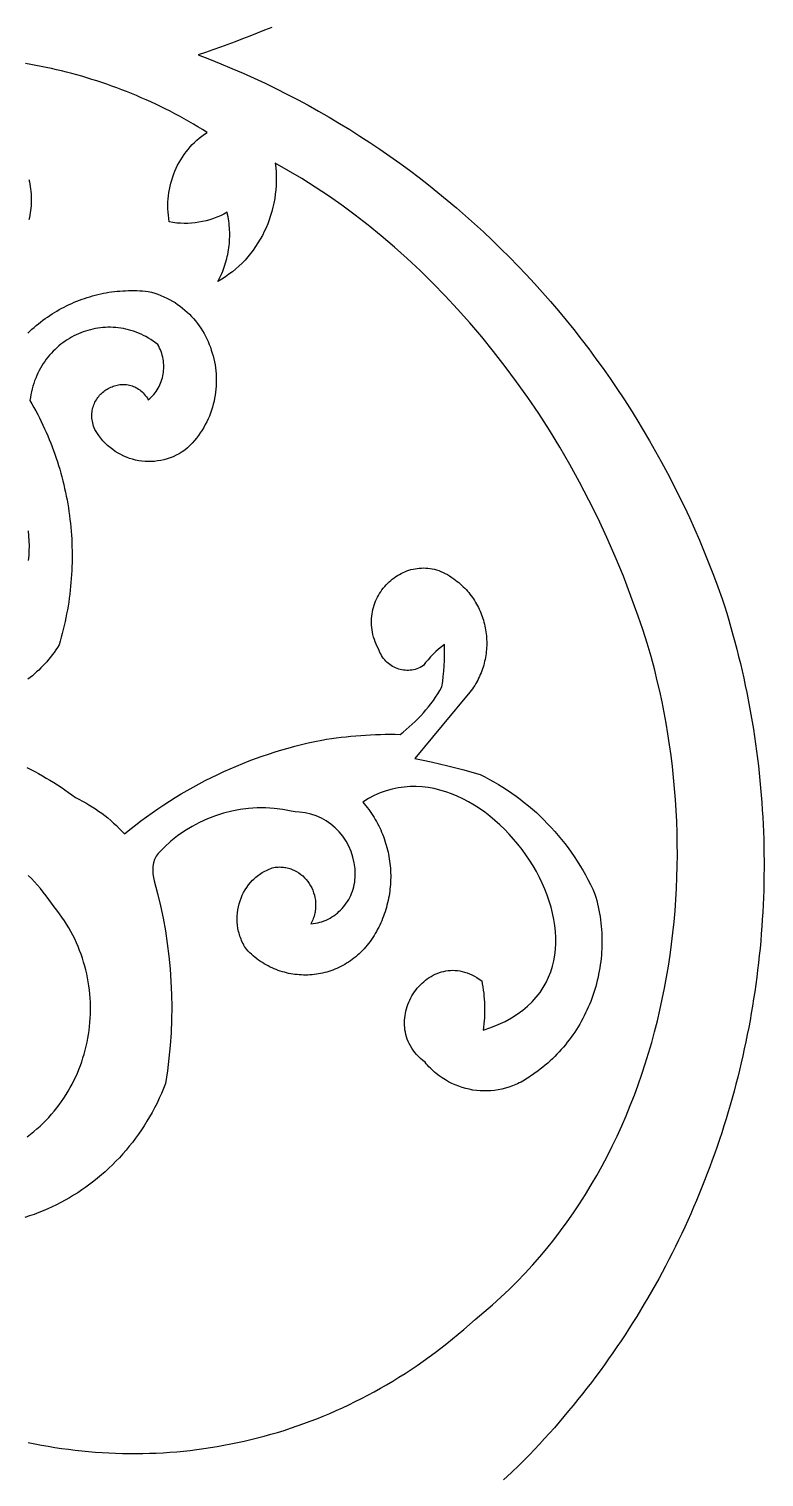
# Model space of a CAD drawing. Extents: x -425 to 425, y -1100 to 1100.
# Drawn here: x 89.3 to 209.3, y -433.5 to -197 of the extents above; entities that cross this region are included whole.
import ezdxf

# ---------------------------------------------------------------- set-up
doc = ezdxf.new("R2010")
doc.units = 0
doc.layers.add('LAYER_1', color=18, linetype='CONTINUOUS')

msp = doc.modelspace()

# ---------------------------------------------------------------- linework, layer by layer
at = {"layer": 'LAYER_1'}
for points in [[(128.91, -196.75), (127.72, -197.23), (126.53, -197.71), (125.34, -198.18), (124.14, -198.65), (122.94, -199.1), (121.74, -199.55), (120.53, -199.99), (119.32, -200.42), (118.11, -200.84), (116.89, -201.25), (118.75, -201.96), (120.59, -202.7), (122.42, -203.46), (124.23, -204.24), (126.04, -205.06), (127.83, -205.89), (129.6, -206.75), (131.37, -207.64), (133.12, -208.55), (134.85, -209.48), (136.57, -210.44), (138.28, -211.42), (139.97, -212.43), (141.65, -213.45), (143.31, -214.5), (144.96, -215.58), (146.59, -216.67), (148.21, -217.79), (149.81, -218.93), (151.4, -220.1), (152.97, -221.28), (154.52, -222.49), (156.06, -223.72), (157.58, -224.97), (159.08, -226.24), (160.57, -227.53), (162.03, -228.84), (163.49, -230.17), (164.92, -231.53), (166.34, -232.9), (167.73, -234.29), (169.11, -235.71), (170.47, -237.14), (171.82, -238.59), (173.14, -240.06), (174.45, -241.55), (175.73, -243.05), (177, -244.58), (178.24, -246.12), (179.47, -247.69), (180.68, -249.27), (181.86, -250.87), (183.03, -252.48), (184.18, -254.11), (185.3, -255.76), (186.41, -257.43), (187.49, -259.11), (188.55, -260.81), (189.59, -262.53), (190.61, -264.26), (191.61, -266.01), (192.58, -267.77), (193.54, -269.55), (194.47, -271.34), (195.37, -273.15), (196.26, -274.97), (197.12, -276.81), (197.96, -278.67), (198.77, -280.53), (199.56, -282.41), (200.33, -284.31), (201.07, -286.22), (201.79, -288.14), (202.49, -290.07), (202.86, -291.25), (203.22, -292.42), (203.57, -293.59), (203.91, -294.77), (204.24, -295.95), (204.56, -297.13), (204.87, -298.31), (205.17, -299.49), (205.46, -300.68), (205.74, -301.86), (206, -303.05), (206.26, -304.23), (206.51, -305.42), (206.74, -306.61), (206.97, -307.8), (207.18, -309), (207.39, -310.19), (207.58, -311.38), (207.76, -312.58), (207.94, -313.77), (208.1, -314.97), (208.25, -316.16), (208.39, -317.36), (208.53, -318.55), (208.65, -319.75), (208.76, -320.95), (208.86, -322.14), (208.95, -323.34), (209.03, -324.54), (209.11, -325.74), (209.17, -326.93), (209.22, -328.13), (209.26, -329.33), (209.29, -330.52), (209.31, -331.72), (209.32, -332.91), (209.32, -334.11), (209.31, -335.3), (209.29, -336.49), (209.26, -337.69), (209.22, -338.88), (209.17, -340.07), (209.11, -341.26), (209.04, -342.45), (208.96, -343.64), (208.87, -344.82), (208.77, -346.01), (208.66, -347.19), (208.54, -348.37), (208.41, -349.56), (208.27, -350.74), (208.13, -351.91), (207.97, -353.09), (207.8, -354.27), (207.62, -355.44), (207.43, -356.61), (207.24, -357.78), (207.03, -358.95), (206.81, -360.11), (206.58, -361.27), (206.35, -362.44), (206.1, -363.59), (205.85, -364.75), (205.58, -365.9), (205.31, -367.06), (205.02, -368.2), (204.73, -369.35), (204.42, -370.49), (204.11, -371.64), (203.79, -372.77), (203.46, -373.91), (203.11, -375.04), (202.76, -376.17), (202.4, -377.3), (202.03, -378.42), (201.65, -379.54), (201.26, -380.66), (200.87, -381.77), (200.46, -382.88), (200.04, -383.98), (199.61, -385.09), (199.18, -386.19), (198.73, -387.28), (198.28, -388.37), (197.81, -389.46), (197.34, -390.54), (196.86, -391.62), (196.37, -392.7), (195.87, -393.77), (195.36, -394.84), (194.84, -395.9), (194.31, -396.96), (193.77, -398.02), (193.23, -399.07), (192.67, -400.11), (192.11, -401.15), (191.53, -402.19), (190.95, -403.22), (190.36, -404.25), (189.76, -405.27), (189.15, -406.28), (188.53, -407.3), (187.9, -408.3), (187.26, -409.31), (186.62, -410.3), (185.96, -411.29), (185.3, -412.28), (184.62, -413.26), (183.94, -414.23), (183.25, -415.2), (182.55, -416.17), (181.84, -417.12), (181.13, -418.08), (180.4, -419.02), (179.67, -419.96), (178.92, -420.9), (178.17, -421.83), (177.41, -422.75), (176.64, -423.66), (175.86, -424.57), (175.07, -425.48), (174.28, -426.38), (173.47, -427.27), (172.66, -428.15), (171.84, -429.03), (171.01, -429.9), (170.17, -430.76), (169.32, -431.62), (168.05, -432.82), (166.75, -434)], [(89.15, -427.88), (90.24, -428.1), (91.32, -428.31), (92.41, -428.51), (93.51, -428.69), (94.6, -428.86), (95.7, -429.01), (96.8, -429.14), (97.9, -429.26), (99, -429.37), (100.1, -429.46), (101.2, -429.54), (102.31, -429.6), (103.42, -429.65), (104.52, -429.68), (105.63, -429.7), (106.74, -429.7), (107.85, -429.69), (108.95, -429.66), (110.06, -429.62), (111.17, -429.56), (112.28, -429.49), (113.39, -429.4), (114.49, -429.29), (115.6, -429.18), (116.7, -429.04), (117.81, -428.89), (118.91, -428.73), (120.01, -428.55), (121.11, -428.35), (122.21, -428.14), (123.31, -427.92), (124.4, -427.68), (125.49, -427.42), (126.58, -427.15), (127.67, -426.86), (128.76, -426.56), (129.84, -426.24), (130.92, -425.91), (131.99, -425.56), (133.07, -425.2), (134.14, -424.82), (135.2, -424.42), (136.27, -424.01), (137.33, -423.58), (138.38, -423.14), (139.43, -422.68), (140.48, -422.21), (141.52, -421.72), (142.56, -421.22), (143.59, -420.7), (144.62, -420.16), (145.65, -419.61), (146.67, -419.04), (147.68, -418.46), (148.69, -417.86), (149.69, -417.24), (150.69, -416.61), (151.68, -415.96), (152.66, -415.3), (153.64, -414.62), (154.61, -413.93), (155.58, -413.22), (156.54, -412.49), (157.49, -411.74), (158.43, -410.99), (159.37, -410.21), (160.3, -409.42), (161.23, -408.61), (162.14, -407.79), (163.58, -406.61), (164.98, -405.4), (166.35, -404.16), (167.68, -402.9), (168.98, -401.61), (170.25, -400.29), (171.48, -398.95), (172.68, -397.58), (173.85, -396.19), (174.98, -394.77), (176.08, -393.34), (177.15, -391.88), (178.18, -390.39), (179.19, -388.89), (180.16, -387.37), (181.1, -385.83), (182.01, -384.26), (182.88, -382.69), (183.73, -381.09), (184.54, -379.47), (185.32, -377.84), (186.07, -376.2), (186.79, -374.54), (187.48, -372.86), (188.14, -371.18), (188.76, -369.47), (189.36, -367.76), (189.93, -366.04), (190.47, -364.3), (190.97, -362.55), (191.45, -360.8), (191.9, -359.03), (192.31, -357.26), (192.7, -355.48), (193.06, -353.69), (193.39, -351.9), (193.7, -350.1), (193.97, -348.29), (194.21, -346.48), (194.43, -344.67), (194.62, -342.85), (194.78, -341.03), (194.91, -339.21), (195.01, -337.39), (195.09, -335.57), (195.14, -333.75), (195.16, -331.93), (195.15, -330.11), (195.12, -328.29), (195.06, -326.48), (194.97, -324.67), (194.86, -322.87), (194.72, -321.06), (194.55, -319.27), (194.36, -317.48), (194.14, -315.7), (193.89, -313.92), (193.62, -312.16), (193.33, -310.4), (193, -308.65), (192.66, -306.91), (192.29, -305.19), (191.89, -303.47), (191.47, -301.77), (190.86, -299.54), (190.21, -297.33), (189.51, -295.13), (188.77, -292.95), (187.59, -289.64), (186.34, -286.38), (185.02, -283.19), (183.65, -280.05), (182.22, -276.98), (180.73, -273.97), (179.19, -271.02), (177.59, -268.13), (175.95, -265.3), (174.26, -262.54), (172.52, -259.84), (170.74, -257.2), (168.91, -254.63), (167.05, -252.13), (165.16, -249.69), (163.23, -247.32), (161.26, -245.02), (159.27, -242.78), (157.25, -240.61), (155.2, -238.52), (153.14, -236.49), (151.05, -234.53), (148.94, -232.64), (146.81, -230.82), (144.67, -229.08), (142.52, -227.41), (140.36, -225.81), (138.2, -224.28), (136.02, -222.83), (133.85, -221.46), (131.67, -220.16), (129.5, -218.93), (129.58, -219.67), (129.63, -220.4), (129.66, -221.13), (129.66, -221.86), (129.63, -222.59), (129.58, -223.31), (129.5, -224.02), (129.4, -224.73), (129.27, -225.44), (129.12, -226.13), (128.94, -226.82), (128.74, -227.5), (128.51, -228.17), (128.26, -228.83), (127.99, -229.48), (127.7, -230.12), (127.38, -230.75), (127.04, -231.36), (126.67, -231.97), (126.29, -232.55), (125.89, -233.12), (125.46, -233.68), (125.01, -234.22), (124.55, -234.75), (124.06, -235.25), (123.56, -235.74), (123.03, -236.21), (122.49, -236.66), (121.92, -237.09), (121.34, -237.5), (120.75, -237.88), (120.13, -238.25), (120.3, -237.93), (120.46, -237.6), (120.62, -237.27), (120.77, -236.94), (120.91, -236.6), (121.04, -236.26), (121.16, -235.92), (121.28, -235.58), (121.39, -235.23), (121.49, -234.88), (121.58, -234.53), (121.66, -234.18), (121.74, -233.83), (121.81, -233.47), (121.87, -233.11), (121.92, -232.75), (121.96, -232.39), (122, -232.03), (122.02, -231.67), (122.04, -231.31), (122.06, -230.95), (122.06, -230.58), (122.05, -230.22), (122.04, -229.85), (122.02, -229.49), (121.99, -229.13), (121.95, -228.76), (121.9, -228.4), (121.85, -228.04), (121.78, -227.68), (121.71, -227.32), (121.63, -226.96), (121.09, -227.25), (120.53, -227.52), (119.96, -227.76), (119.39, -227.98), (118.81, -228.17), (118.22, -228.33), (117.63, -228.47), (117.03, -228.58), (116.43, -228.67), (115.83, -228.73), (115.22, -228.77), (114.61, -228.77), (114, -228.75), (113.39, -228.71), (112.78, -228.63), (112.18, -228.53), (112.09, -227.99), (112.03, -227.45), (111.98, -226.92), (111.96, -226.38), (111.95, -225.84), (111.96, -225.31), (112, -224.78), (112.05, -224.25), (112.12, -223.73), (112.21, -223.21), (112.31, -222.7), (112.44, -222.19), (112.58, -221.69), (112.74, -221.19), (112.92, -220.7), (113.11, -220.22), (113.32, -219.74), (113.55, -219.28), (113.79, -218.82), (114.05, -218.37), (114.33, -217.93), (114.62, -217.5), (114.93, -217.09), (115.25, -216.68), (115.59, -216.29), (115.94, -215.9), (116.31, -215.54), (116.69, -215.18), (117.09, -214.84), (117.5, -214.51), (117.92, -214.2), (118.36, -213.91), (117.62, -213.45), (116.87, -212.99), (116.12, -212.55), (115.36, -212.11), (114.6, -211.69), (113.84, -211.27), (113.07, -210.86), (112.3, -210.46), (111.52, -210.07), (110.74, -209.68), (109.96, -209.31), (109.18, -208.94), (108.39, -208.59), (107.6, -208.24), (106.81, -207.9), (106.01, -207.57), (105.21, -207.25), (104.41, -206.93), (103.6, -206.63), (102.8, -206.33), (101.99, -206.04), (101.17, -205.77), (100.36, -205.5), (99.54, -205.24), (98.72, -204.99), (97.9, -204.74), (97.07, -204.51), (96.25, -204.29), (95.42, -204.07), (94.59, -203.86), (93.75, -203.67), (92.92, -203.48), (92.08, -203.3), (91.24, -203.13), (90.4, -202.97), (89.56, -202.81), (88.72, -202.67)], [(89.26, -221.61), (89.34, -221.99), (89.42, -222.38), (89.48, -222.77), (89.53, -223.15), (89.58, -223.54), (89.61, -223.93), (89.63, -224.33), (89.64, -224.72), (89.64, -225.11), (89.63, -225.5), (89.61, -225.89), (89.57, -226.28), (89.53, -226.67), (89.48, -227.06), (89.41, -227.44), (89.34, -227.83), (89.25, -228.21)], [(89.08, -246.68), (89.42, -246.37), (89.76, -246.05), (90.1, -245.75), (90.46, -245.45), (90.81, -245.16), (91.17, -244.88), (91.54, -244.6), (91.91, -244.33), (92.28, -244.07), (92.66, -243.81), (93.04, -243.56), (93.43, -243.32), (93.82, -243.09), (94.22, -242.86), (94.61, -242.64), (95.02, -242.43), (95.42, -242.23), (95.83, -242.03), (96.24, -241.84), (96.66, -241.66), (97.08, -241.49), (97.5, -241.32), (97.93, -241.16), (98.35, -241.02), (98.79, -240.87), (99.22, -240.74), (99.65, -240.61), (100.09, -240.5), (100.53, -240.39), (100.98, -240.29), (101.42, -240.19), (101.87, -240.11), (102.32, -240.03), (102.77, -239.97), (103.22, -239.91), (103.68, -239.86), (104.13, -239.82), (104.59, -239.78), (105.05, -239.76), (105.51, -239.74), (105.97, -239.74), (106.43, -239.74), (106.9, -239.75), (107.36, -239.77), (107.83, -239.8), (108.29, -239.84), (108.76, -239.89), (109.29, -240.02), (109.81, -240.17), (110.32, -240.34), (110.82, -240.53), (111.31, -240.74), (111.78, -240.96), (112.24, -241.2), (112.69, -241.45), (113.13, -241.71), (113.55, -242), (113.96, -242.29), (114.36, -242.6), (114.74, -242.92), (115.11, -243.26), (115.47, -243.6), (115.82, -243.96), (116.15, -244.33), (116.47, -244.71), (116.77, -245.1), (117.07, -245.5), (117.34, -245.91), (117.61, -246.33), (117.86, -246.75), (118.09, -247.19), (118.31, -247.63), (118.52, -248.08), (118.71, -248.54), (118.89, -249), (119.05, -249.47), (119.2, -249.94), (119.34, -250.42), (119.46, -250.9), (119.56, -251.38), (119.65, -251.87), (119.72, -252.36), (119.78, -252.86), (119.82, -253.35), (119.85, -253.85), (119.86, -254.35), (119.85, -254.85), (119.83, -255.35), (119.8, -255.85), (119.74, -256.34), (119.68, -256.84), (119.59, -257.34), (119.49, -257.83), (119.37, -258.32), (119.24, -258.81), (119.08, -259.29), (118.92, -259.77), (118.73, -260.24), (118.53, -260.71), (118.31, -261.18), (118.07, -261.64), (117.82, -262.09), (117.54, -262.54), (117.25, -262.97), (116.95, -263.41), (116.62, -263.83), (116.28, -264.24), (115.92, -264.65), (115.54, -265.04), (115.14, -265.43), (114.73, -265.8), (114.26, -266.11), (113.78, -266.4), (113.3, -266.65), (112.81, -266.88), (112.31, -267.08), (111.81, -267.24), (111.3, -267.39), (110.79, -267.5), (110.28, -267.58), (109.76, -267.64), (109.25, -267.67), (108.73, -267.68), (108.22, -267.65), (107.7, -267.6), (107.2, -267.53), (106.69, -267.43), (106.19, -267.3), (105.7, -267.15), (105.22, -266.97), (104.74, -266.77), (104.27, -266.54), (103.81, -266.28), (103.37, -266.01), (102.94, -265.7), (102.52, -265.38), (102.11, -265.03), (101.72, -264.66), (101.35, -264.26), (100.99, -263.84), (100.65, -263.4), (100.33, -262.93), (100.03, -262.45), (99.92, -262.17), (99.82, -261.9), (99.74, -261.63), (99.67, -261.36), (99.62, -261.09), (99.58, -260.83), (99.55, -260.57), (99.54, -260.31), (99.54, -260.06), (99.55, -259.81), (99.57, -259.57), (99.61, -259.33), (99.66, -259.09), (99.71, -258.86), (99.78, -258.64), (99.86, -258.42), (99.95, -258.2), (100.05, -257.99), (100.15, -257.79), (100.27, -257.59), (100.39, -257.39), (100.53, -257.21), (100.67, -257.03), (100.81, -256.85), (100.97, -256.69), (101.13, -256.53), (101.3, -256.38), (101.47, -256.23), (101.65, -256.09), (101.83, -255.96), (102.02, -255.84), (102.22, -255.73), (102.42, -255.62), (102.62, -255.53), (102.83, -255.44), (103.03, -255.36), (103.25, -255.29), (103.46, -255.23), (103.68, -255.18), (103.9, -255.14), (104.12, -255.11), (104.34, -255.09), (104.56, -255.08), (104.78, -255.08), (105, -255.09), (105.22, -255.11), (105.45, -255.14), (105.67, -255.18), (105.88, -255.24), (106.1, -255.31), (106.32, -255.39), (106.53, -255.48), (106.74, -255.58), (106.94, -255.7), (107.15, -255.83), (107.35, -255.97), (107.54, -256.12), (107.73, -256.29), (107.92, -256.47), (108.1, -256.67), (108.27, -256.88), (108.44, -257.1), (108.6, -257.34), (108.76, -257.59), (109, -257.38), (109.23, -257.16), (109.45, -256.94), (109.66, -256.7), (109.85, -256.46), (110.03, -256.21), (110.2, -255.95), (110.36, -255.69), (110.51, -255.42), (110.64, -255.14), (110.76, -254.86), (110.87, -254.57), (110.97, -254.28), (111.05, -253.98), (111.12, -253.69), (111.18, -253.39), (111.23, -253.08), (111.26, -252.78), (111.28, -252.47), (111.29, -252.16), (111.28, -251.85), (111.26, -251.54), (111.23, -251.23), (111.18, -250.93), (111.12, -250.62), (111.04, -250.32), (110.96, -250.02), (110.85, -249.72), (110.74, -249.42), (110.61, -249.13), (110.46, -248.84), (110.31, -248.56), (109.93, -248.27), (109.55, -248), (109.16, -247.74), (108.77, -247.49), (108.37, -247.27), (107.97, -247.06), (107.57, -246.86), (107.17, -246.69), (106.76, -246.52), (106.35, -246.38), (105.93, -246.25), (105.52, -246.13), (105.1, -246.03), (104.68, -245.94), (104.27, -245.87), (103.85, -245.82), (103.43, -245.77), (103.01, -245.75), (102.59, -245.73), (102.17, -245.74), (101.76, -245.75), (101.34, -245.78), (100.93, -245.82), (100.52, -245.88), (100.11, -245.95), (99.7, -246.03), (99.3, -246.13), (98.9, -246.24), (98.5, -246.36), (98.11, -246.5), (97.72, -246.65), (97.34, -246.81), (96.96, -246.98), (96.59, -247.16), (96.22, -247.36), (95.86, -247.57), (95.51, -247.79), (95.16, -248.02), (94.81, -248.27), (94.48, -248.52), (94.15, -248.79), (93.83, -249.07), (93.52, -249.36), (93.22, -249.66), (92.92, -249.97), (92.64, -250.29), (92.36, -250.62), (92.1, -250.96), (91.84, -251.31), (91.6, -251.67), (91.36, -252.04), (91.14, -252.43), (90.92, -252.82), (90.72, -253.22), (90.53, -253.63), (90.36, -254.04), (90.19, -254.47), (90.04, -254.91), (89.91, -255.35), (89.78, -255.81), (89.67, -256.27), (89.57, -256.74), (89.49, -257.22), (89.43, -257.7), (89.75, -258.26), (90.07, -258.83), (90.38, -259.4), (90.69, -259.97), (90.98, -260.55), (91.27, -261.13), (91.55, -261.71), (91.82, -262.3), (92.09, -262.89), (92.34, -263.48), (92.59, -264.08), (92.83, -264.68), (93.06, -265.28), (93.29, -265.88), (93.5, -266.49), (93.71, -267.1), (93.91, -267.71), (94.11, -268.32), (94.29, -268.94), (94.47, -269.56), (94.64, -270.18), (94.8, -270.8), (94.95, -271.42), (95.09, -272.05), (95.23, -272.68), (95.36, -273.31), (95.48, -273.94), (95.59, -274.57), (95.7, -275.21), (95.79, -275.84), (95.88, -276.48), (95.96, -277.12), (96.03, -277.76), (96.1, -278.4), (96.15, -279.04), (96.2, -279.68), (96.24, -280.32), (96.27, -280.96), (96.29, -281.61), (96.31, -282.25), (96.32, -282.9), (96.31, -283.54), (96.3, -284.19), (96.29, -284.83), (96.26, -285.48), (96.22, -286.12), (96.18, -286.77), (96.13, -287.41), (96.07, -288.05), (96, -288.7), (95.93, -289.34), (95.84, -289.98), (95.75, -290.63), (95.65, -291.27), (95.54, -291.91), (95.42, -292.55), (95.3, -293.19), (95.16, -293.82), (95.02, -294.46), (94.87, -295.09), (94.71, -295.73), (94.54, -296.36), (94.36, -296.99), (94.18, -297.62), (93.91, -298.04), (93.64, -298.44), (93.36, -298.84), (93.08, -299.24), (92.78, -299.62), (92.48, -299.99), (92.17, -300.36), (91.85, -300.71), (91.53, -301.06), (91.2, -301.39), (90.87, -301.72), (90.52, -302.04), (90.17, -302.35), (89.82, -302.65), (89.46, -302.94), (89.09, -303.22)], [(89.2, -283.82), (89.28, -283.03), (89.32, -282.23), (89.34, -281.42), (89.32, -280.62), (89.27, -279.81), (89.2, -279)], [(88.94, -317.67), (89.57, -317.99), (90.21, -318.32), (90.83, -318.65), (91.46, -319), (92.08, -319.36), (92.69, -319.72), (93.3, -320.1), (93.91, -320.49), (94.51, -320.88), (95.11, -321.29), (95.7, -321.7), (96.29, -322.13), (96.87, -322.56), (97.43, -322.83), (97.99, -323.12), (98.53, -323.42), (99.07, -323.73), (99.6, -324.06), (100.13, -324.4), (100.64, -324.75), (101.15, -325.12), (101.65, -325.5), (102.14, -325.89), (102.62, -326.29), (103.09, -326.71), (103.55, -327.14), (104.01, -327.58), (104.45, -328.03), (104.88, -328.49), (105.76, -327.77), (106.66, -327.06), (107.56, -326.37), (108.47, -325.69), (109.4, -325.03), (110.33, -324.39), (111.27, -323.75), (112.21, -323.14), (113.17, -322.54), (114.14, -321.95), (115.11, -321.38), (116.09, -320.83), (117.08, -320.29), (118.07, -319.77), (119.08, -319.26), (120.09, -318.77), (121.1, -318.3), (122.13, -317.84), (123.16, -317.4), (124.2, -316.97), (125.24, -316.56), (126.29, -316.17), (127.34, -315.79), (128.41, -315.44), (129.47, -315.09), (130.55, -314.77), (131.62, -314.46), (132.7, -314.17), (133.79, -313.89), (134.88, -313.64), (135.98, -313.39), (137.08, -313.17), (137.87, -313.04), (138.67, -312.92), (139.46, -312.81), (140.26, -312.7), (141.06, -312.61), (141.85, -312.53), (142.65, -312.45), (143.45, -312.39), (144.25, -312.34), (145.05, -312.29), (145.86, -312.26), (146.66, -312.23), (147.46, -312.22), (148.26, -312.22), (149.06, -312.22), (149.87, -312.24), (150.38, -311.85), (150.89, -311.44), (151.38, -311.02), (151.87, -310.59), (152.34, -310.15), (152.8, -309.69), (153.25, -309.23), (153.69, -308.74), (154.11, -308.25), (154.52, -307.75), (154.92, -307.23), (155.31, -306.7), (155.68, -306.16), (156.04, -305.61), (156.38, -305.05), (156.72, -304.48), (156.84, -303.62), (156.94, -302.76), (157.02, -301.89), (157.08, -301.02), (157.12, -300.15), (157.14, -299.28), (157.15, -298.41), (157.13, -297.54), (156.64, -297.91), (156.17, -298.3), (155.71, -298.71), (155.27, -299.13), (154.85, -299.58), (154.44, -300.04), (154.05, -300.52), (153.68, -301.01), (153.42, -301.17), (153.16, -301.31), (152.89, -301.42), (152.63, -301.53), (152.35, -301.61), (152.08, -301.68), (151.81, -301.73), (151.53, -301.77), (151.26, -301.78), (150.99, -301.79), (150.71, -301.77), (150.44, -301.74), (150.17, -301.7), (149.91, -301.64), (149.65, -301.57), (149.39, -301.48), (149.14, -301.38), (148.89, -301.26), (148.65, -301.13), (148.41, -300.98), (148.19, -300.83), (147.97, -300.65), (147.76, -300.47), (147.56, -300.27), (147.37, -300.06), (147.19, -299.84), (147.02, -299.61), (146.86, -299.36), (146.71, -299.1), (146.58, -298.84), (146.46, -298.56), (146.36, -298.27), (146.16, -297.88), (145.98, -297.49), (145.82, -297.1), (145.68, -296.71), (145.55, -296.33), (145.45, -295.94), (145.37, -295.55), (145.3, -295.17), (145.25, -294.79), (145.22, -294.41), (145.2, -294.03), (145.2, -293.66), (145.22, -293.29), (145.25, -292.92), (145.3, -292.56), (145.36, -292.2), (145.44, -291.85), (145.53, -291.5), (145.63, -291.15), (145.75, -290.82), (145.88, -290.49), (146.02, -290.16), (146.18, -289.84), (146.35, -289.53), (146.53, -289.23), (146.72, -288.93), (146.92, -288.64), (147.14, -288.36), (147.36, -288.09), (147.59, -287.83), (147.83, -287.58), (148.08, -287.34), (148.34, -287.1), (148.61, -286.88), (148.89, -286.67), (149.17, -286.47), (149.46, -286.29), (149.76, -286.11), (150.06, -285.95), (150.37, -285.79), (150.68, -285.66), (151, -285.53), (151.33, -285.42), (151.66, -285.32), (151.99, -285.24), (152.33, -285.17), (152.67, -285.12), (153.02, -285.08), (153.36, -285.06), (153.71, -285.05), (154.07, -285.06), (154.42, -285.09), (154.77, -285.13), (155.13, -285.19), (155.48, -285.27), (155.84, -285.37), (156.2, -285.49), (156.55, -285.62), (156.91, -285.77), (157.26, -285.95), (157.61, -286.14), (157.96, -286.35), (158.31, -286.59), (158.65, -286.84), (158.92, -287.04), (159.19, -287.24), (159.45, -287.45), (159.71, -287.67), (159.96, -287.89), (160.2, -288.11), (160.43, -288.35), (160.66, -288.59), (160.87, -288.83), (161.09, -289.08), (161.29, -289.33), (161.49, -289.59), (161.68, -289.85), (161.86, -290.12), (162.04, -290.39), (162.21, -290.67), (162.37, -290.94), (162.52, -291.23), (162.67, -291.51), (162.81, -291.8), (162.94, -292.1), (163.06, -292.39), (163.18, -292.69), (163.29, -292.99), (163.39, -293.3), (163.49, -293.6), (163.57, -293.91), (163.65, -294.22), (163.73, -294.54), (163.79, -294.85), (163.85, -295.17), (163.9, -295.48), (163.94, -295.8), (163.97, -296.12), (164, -296.44), (164.01, -296.76), (164.02, -297.09), (164.03, -297.41), (164.02, -297.73), (164.01, -298.05), (163.99, -298.37), (163.96, -298.7), (163.92, -299.02), (163.88, -299.34), (163.82, -299.66), (163.76, -299.98), (163.69, -300.29), (163.62, -300.61), (163.53, -300.92), (163.44, -301.24), (163.34, -301.55), (163.23, -301.86), (163.11, -302.16), (162.98, -302.47), (162.85, -302.77), (162.71, -303.07), (162.56, -303.37), (162.4, -303.66), (162.23, -303.95), (162.06, -304.24), (161.87, -304.52), (161.68, -304.8), (161.48, -305.08), (161.27, -305.35), (156.77, -310.77), (152.3, -316.2), (153.64, -316.46), (154.98, -316.74), (156.31, -317.04), (157.65, -317.35), (158.97, -317.69), (160.3, -318.04), (161.62, -318.41), (162.93, -318.8), (163.7, -319.18), (164.46, -319.58), (165.21, -320), (165.95, -320.43), (166.68, -320.87), (167.4, -321.34), (168.11, -321.82), (168.81, -322.31), (169.5, -322.83), (170.17, -323.35), (170.84, -323.89), (171.49, -324.45), (172.13, -325.02), (172.76, -325.6), (173.37, -326.2), (173.98, -326.82), (174.57, -327.44), (175.14, -328.08), (175.71, -328.74), (176.26, -329.4), (176.79, -330.08), (177.31, -330.77), (177.82, -331.48), (178.31, -332.19), (178.79, -332.92), (179.26, -333.66), (179.7, -334.41), (180.14, -335.17), (180.55, -335.94), (180.96, -336.73), (181.34, -337.52), (181.71, -338.33), (181.86, -338.85), (182, -339.37), (182.13, -339.89), (182.25, -340.42), (182.36, -340.95), (182.45, -341.47), (182.54, -342), (182.61, -342.53), (182.68, -343.06), (182.73, -343.58), (182.77, -344.11), (182.81, -344.64), (182.83, -345.16), (182.84, -345.69), (182.84, -346.22), (182.84, -346.74), (182.82, -347.26), (182.79, -347.79), (182.75, -348.31), (182.7, -348.83), (182.65, -349.35), (182.58, -349.86), (182.5, -350.37), (182.41, -350.89), (182.31, -351.4), (182.21, -351.9), (182.09, -352.41), (181.96, -352.91), (181.83, -353.41), (181.68, -353.9), (181.53, -354.4), (181.36, -354.88), (181.19, -355.37), (181.01, -355.85), (180.81, -356.33), (180.61, -356.8), (180.4, -357.27), (180.18, -357.74), (179.96, -358.2), (179.72, -358.66), (179.47, -359.11), (179.22, -359.56), (178.96, -360), (178.68, -360.43), (178.4, -360.86), (178.11, -361.29), (177.81, -361.71), (177.51, -362.12), (177.19, -362.53), (176.87, -362.93), (176.54, -363.33), (176.2, -363.72), (175.85, -364.1), (175.49, -364.48), (175.13, -364.85), (174.76, -365.21), (174.38, -365.56), (173.99, -365.91), (173.59, -366.25), (173.19, -366.58), (172.77, -366.9), (172.36, -367.22), (171.93, -367.53), (171.49, -367.83), (171.23, -368.02), (170.97, -368.21), (170.71, -368.39), (170.44, -368.56), (170.18, -368.72), (169.9, -368.88), (169.63, -369.03), (169.35, -369.17), (169.08, -369.3), (168.8, -369.43), (168.23, -369.66), (167.65, -369.87), (167.08, -370.04), (166.49, -370.19), (165.9, -370.3), (165.31, -370.39), (164.72, -370.45), (164.12, -370.48), (163.53, -370.48), (162.94, -370.46), (162.35, -370.4), (161.76, -370.32), (161.17, -370.21), (160.59, -370.07), (160.02, -369.91), (159.45, -369.71), (158.89, -369.49), (158.34, -369.25), (157.8, -368.97), (157.27, -368.67), (156.76, -368.34), (156.25, -367.98), (155.76, -367.6), (155.52, -367.4), (155.28, -367.19), (155.05, -366.98), (154.82, -366.75), (154.6, -366.53), (154.38, -366.29), (154.16, -366.05), (153.95, -365.8), (153.57, -365.5), (153.21, -365.18), (152.88, -364.85), (152.57, -364.52), (152.28, -364.18), (152.02, -363.83), (151.79, -363.47), (151.57, -363.11), (151.38, -362.75), (151.21, -362.38), (151.06, -362), (150.94, -361.62), (150.83, -361.24), (150.75, -360.86), (150.68, -360.48), (150.64, -360.09), (150.61, -359.71), (150.6, -359.32), (150.61, -358.94), (150.64, -358.55), (150.69, -358.17), (150.75, -357.8), (150.83, -357.42), (150.93, -357.05), (151.04, -356.69), (151.17, -356.33), (151.31, -355.97), (151.46, -355.62), (151.63, -355.28), (151.82, -354.95), (152.02, -354.62), (152.23, -354.31), (152.45, -354), (152.69, -353.7), (152.93, -353.42), (153.19, -353.14), (153.46, -352.88), (153.74, -352.63), (154.03, -352.39), (154.32, -352.17), (154.63, -351.96), (154.95, -351.76), (155.27, -351.58), (155.6, -351.42), (155.94, -351.27), (156.29, -351.15), (156.64, -351.04), (157, -350.94), (157.36, -350.87), (157.73, -350.82), (158.1, -350.79), (158.48, -350.77), (158.86, -350.78), (159.25, -350.82), (159.64, -350.87), (160.03, -350.95), (160.42, -351.05), (160.82, -351.18), (161.22, -351.33), (161.61, -351.51), (162.01, -351.72), (162.41, -351.95), (162.81, -352.21), (163.21, -352.5), (163.3, -352.99), (163.39, -353.49), (163.46, -353.99), (163.53, -354.49), (163.58, -355), (163.62, -355.5), (163.65, -356), (163.67, -356.51), (163.68, -357.01), (163.68, -357.52), (163.67, -358.02), (163.65, -358.53), (163.61, -359.03), (163.57, -359.53), (163.51, -360.04), (163.45, -360.54), (164.72, -360.11), (165.91, -359.63), (167.02, -359.11), (168.06, -358.55), (169.01, -357.94), (169.9, -357.3), (170.71, -356.62), (171.45, -355.91), (172.12, -355.16), (172.73, -354.38), (173.26, -353.58), (173.73, -352.75), (174.14, -351.89), (174.48, -351.02), (174.76, -350.12), (174.99, -349.2), (175.15, -348.27), (175.26, -347.33), (175.31, -346.37), (175.31, -345.4), (175.25, -344.42), (175.15, -343.44), (174.99, -342.45), (174.79, -341.46), (174.54, -340.47), (174.25, -339.49), (173.91, -338.5), (173.53, -337.53), (173.1, -336.56), (172.64, -335.6), (172.14, -334.65), (171.6, -333.72), (171.03, -332.8), (170.43, -331.9), (169.79, -331.02), (169.12, -330.16), (168.42, -329.33), (167.7, -328.52), (166.95, -327.74), (166.17, -326.99), (165.37, -326.28), (164.55, -325.6), (163.7, -324.95), (162.84, -324.34), (161.96, -323.77), (161.06, -323.25), (160.15, -322.77), (159.22, -322.33), (158.29, -321.94), (157.34, -321.61), (156.38, -321.32), (155.42, -321.09), (154.45, -320.92), (153.47, -320.8), (152.49, -320.75), (151.51, -320.75), (150.53, -320.83), (149.55, -320.96), (148.57, -321.17), (147.6, -321.45), (146.63, -321.8), (145.67, -322.22), (144.71, -322.72), (143.77, -323.3), (144.03, -323.6), (144.28, -323.9), (144.52, -324.2), (144.76, -324.52), (144.99, -324.83), (145.21, -325.15), (145.42, -325.47), (145.63, -325.8), (145.83, -326.13), (146.02, -326.47), (146.2, -326.8), (146.38, -327.15), (146.55, -327.49), (146.71, -327.84), (146.86, -328.19), (147.01, -328.54), (147.15, -328.9), (147.28, -329.26), (147.4, -329.62), (147.52, -329.98), (147.63, -330.34), (147.73, -330.71), (147.82, -331.08), (147.91, -331.45), (147.98, -331.82), (148.05, -332.2), (148.12, -332.57), (148.17, -332.95), (148.22, -333.32), (148.26, -333.7), (148.29, -334.08), (148.31, -334.46), (148.33, -334.84), (148.34, -335.22), (148.34, -335.6), (148.33, -335.98), (148.32, -336.36), (148.29, -336.74), (148.26, -337.12), (148.23, -337.5), (148.18, -337.87), (148.13, -338.25), (148.07, -338.63), (148, -339), (147.92, -339.38), (147.84, -339.75), (147.74, -340.12), (147.64, -340.49), (147.54, -340.86), (147.42, -341.22), (147.3, -341.59), (147.17, -341.95), (147.03, -342.31), (146.88, -342.67), (146.73, -343.02), (146.56, -343.37), (146.39, -343.72), (146.21, -344.07), (146.03, -344.41), (145.83, -344.75), (145.63, -345.09), (145.42, -345.42), (145.2, -345.75), (144.98, -346.08), (144.74, -346.39), (144.5, -346.69), (144.25, -346.99), (143.99, -347.27), (143.73, -347.55), (143.47, -347.81), (143.19, -348.07), (142.92, -348.32), (142.63, -348.56), (142.35, -348.79), (142.05, -349.01), (141.76, -349.22), (141.46, -349.42), (141.15, -349.62), (140.84, -349.8), (140.53, -349.98), (140.21, -350.14), (139.89, -350.3), (139.57, -350.45), (139.24, -350.59), (138.91, -350.72), (138.58, -350.84), (138.24, -350.95), (137.91, -351.05), (137.57, -351.14), (137.23, -351.22), (136.88, -351.3), (136.54, -351.36), (136.2, -351.41), (135.85, -351.46), (135.5, -351.5), (135.15, -351.52), (134.81, -351.54), (134.46, -351.55), (134.11, -351.55), (133.76, -351.53), (133.41, -351.51), (133.06, -351.48), (132.71, -351.44), (132.37, -351.4), (132.02, -351.34), (131.68, -351.27), (131.33, -351.19), (130.99, -351.1), (130.65, -351.01), (130.31, -350.9), (129.98, -350.79), (129.64, -350.66), (129.31, -350.53), (128.98, -350.38), (128.66, -350.23), (128.34, -350.06), (128.02, -349.89), (127.7, -349.71), (127.39, -349.51), (127.08, -349.31), (126.78, -349.1), (126.48, -348.88), (126.18, -348.65), (125.89, -348.4), (125.61, -348.15), (125.33, -347.89), (125.05, -347.62), (124.78, -347.34), (124.63, -347.11), (124.49, -346.88), (124.36, -346.64), (124.23, -346.4), (124.11, -346.16), (124, -345.92), (123.9, -345.68), (123.81, -345.43), (123.72, -345.18), (123.64, -344.94), (123.57, -344.69), (123.5, -344.43), (123.4, -343.93), (123.32, -343.42), (123.28, -342.92), (123.26, -342.41), (123.27, -341.9), (123.31, -341.4), (123.38, -340.9), (123.47, -340.41), (123.59, -339.92), (123.74, -339.44), (123.91, -338.97), (124.1, -338.52), (124.33, -338.07), (124.57, -337.64), (124.84, -337.22), (125.14, -336.82), (125.45, -336.43), (125.79, -336.07), (125.97, -335.89), (126.15, -335.72), (126.34, -335.56), (126.54, -335.4), (126.74, -335.24), (126.94, -335.1), (127.15, -334.95), (127.37, -334.82), (127.59, -334.69), (127.81, -334.56), (128.04, -334.45), (128.28, -334.34), (128.52, -334.23), (128.76, -334.14), (129.01, -334.05), (129.27, -333.96), (129.5, -333.93), (129.72, -333.91), (129.95, -333.9), (130.17, -333.89), (130.39, -333.9), (130.61, -333.91), (130.82, -333.93), (131.03, -333.96), (131.24, -333.99), (131.45, -334.04), (131.65, -334.09), (131.85, -334.15), (132.05, -334.21), (132.24, -334.29), (132.62, -334.45), (132.98, -334.64), (133.33, -334.86), (133.66, -335.1), (133.97, -335.36), (134.27, -335.64), (134.54, -335.94), (134.8, -336.26), (135.04, -336.6), (135.25, -336.95), (135.44, -337.32), (135.61, -337.7), (135.76, -338.09), (135.88, -338.49), (135.97, -338.9), (136.04, -339.31), (136.08, -339.74), (136.09, -340.16), (136.08, -340.59), (136.06, -340.81), (136.03, -341.03), (135.99, -341.25), (135.95, -341.46), (135.9, -341.68), (135.84, -341.9), (135.77, -342.11), (135.7, -342.33), (135.61, -342.54), (135.52, -342.76), (135.42, -342.97), (135.31, -343.18), (135.68, -343.15), (136.05, -343.09), (136.42, -343.02), (136.77, -342.93), (137.12, -342.83), (137.46, -342.7), (137.8, -342.57), (138.13, -342.41), (138.44, -342.24), (138.75, -342.06), (139.06, -341.86), (139.35, -341.65), (139.63, -341.43), (139.9, -341.19), (140.16, -340.94), (140.41, -340.68), (140.65, -340.41), (140.87, -340.12), (141.09, -339.83), (141.29, -339.52), (141.48, -339.21), (141.65, -338.89), (141.81, -338.55), (141.96, -338.21), (142.09, -337.86), (142.2, -337.51), (142.3, -337.14), (142.39, -336.77), (142.46, -336.39), (142.51, -336.01), (142.54, -335.62), (142.56, -335.23), (142.52, -334.22), (142.4, -333.23), (142.18, -332.28), (141.88, -331.36), (141.5, -330.49), (141.05, -329.66), (140.53, -328.88), (139.94, -328.16), (139.29, -327.5), (138.59, -326.9), (137.83, -326.37), (137.03, -325.92), (136.18, -325.54), (135.3, -325.25), (134.38, -325.05), (133.43, -324.94), (132.75, -324.87), (132.08, -324.76), (130.74, -324.52), (129.33, -324.34), (127.92, -324.25), (126.52, -324.25), (125.12, -324.33), (123.74, -324.51), (122.38, -324.76), (121.03, -325.1), (119.71, -325.53), (118.41, -326.03), (117.14, -326.61), (115.91, -327.27), (114.71, -328.01), (113.55, -328.82), (112.44, -329.7), (111.38, -330.66), (110.36, -331.69), (110.18, -331.9), (110.03, -332.14), (109.78, -332.65), (109.61, -333.21), (109.52, -333.8), (109.49, -334.41), (109.52, -335.02), (109.6, -335.61), (109.73, -336.18), (110.27, -338.2), (110.75, -340.23), (111.18, -342.27), (111.55, -344.33), (111.86, -346.39), (112.12, -348.46), (112.32, -350.53), (112.46, -352.61), (112.55, -354.7), (112.58, -356.78), (112.56, -358.87), (112.47, -360.96), (112.33, -363.04), (112.13, -365.13), (111.88, -367.2), (111.57, -369.28), (111.24, -370.09), (110.9, -370.89), (110.55, -371.68), (110.18, -372.45), (109.79, -373.22), (109.38, -373.97), (108.97, -374.71), (108.53, -375.43), (108.09, -376.15), (107.63, -376.85), (107.15, -377.54), (106.66, -378.21), (106.16, -378.87), (105.65, -379.52), (105.12, -380.15), (104.58, -380.77), (104.03, -381.38), (103.47, -381.97), (102.89, -382.55), (102.3, -383.11), (101.7, -383.66), (101.1, -384.2), (100.48, -384.72), (99.85, -385.22), (99.21, -385.71), (98.56, -386.18), (97.9, -386.64), (97.23, -387.09), (96.55, -387.51), (95.87, -387.92), (95.18, -388.32), (94.47, -388.7), (93.76, -389.06), (93.05, -389.41), (92.32, -389.74), (91.59, -390.06), (90.85, -390.35), (90.11, -390.63), (89.36, -390.9), (88.6, -391.14)], [(88.95, -377.97), (89.5, -377.56), (90.04, -377.12), (90.56, -376.68), (91.07, -376.23), (91.56, -375.76), (92.04, -375.28), (92.51, -374.79), (92.96, -374.29), (93.39, -373.77), (93.81, -373.25), (94.22, -372.72), (94.6, -372.18), (94.98, -371.63), (95.34, -371.07), (95.68, -370.5), (96.01, -369.93), (96.32, -369.35), (96.62, -368.76), (96.91, -368.16), (97.17, -367.55), (97.42, -366.95), (97.66, -366.33), (97.88, -365.71), (98.09, -365.08), (98.27, -364.45), (98.45, -363.81), (98.61, -363.17), (98.75, -362.53), (98.87, -361.88), (98.98, -361.23), (99.08, -360.58), (99.16, -359.93), (99.22, -359.27), (99.26, -358.61), (99.29, -357.95), (99.31, -357.29), (99.31, -356.63), (99.29, -355.97), (99.25, -355.31), (99.2, -354.65), (99.13, -353.99), (99.05, -353.33), (98.95, -352.67), (98.83, -352.02), (98.7, -351.36), (98.54, -350.71), (98.38, -350.07), (98.19, -349.42), (97.99, -348.78), (97.77, -348.15), (97.54, -347.52), (97.29, -346.89), (97.02, -346.27), (96.73, -345.65), (96.43, -345.04), (96.11, -344.44), (95.77, -343.84), (95.42, -343.25), (95.05, -342.67), (94.66, -342.09), (94.25, -341.52), (93.83, -340.97), (93.39, -340.42), (92.96, -339.79), (92.52, -339.18), (92.07, -338.59), (91.61, -338), (91.14, -337.43), (90.66, -336.87), (90.17, -336.33), (89.66, -335.8), (89.15, -335.28)]]:
    msp.add_lwpolyline(points, dxfattribs=at)

doc.saveas('drawing.dxf')
